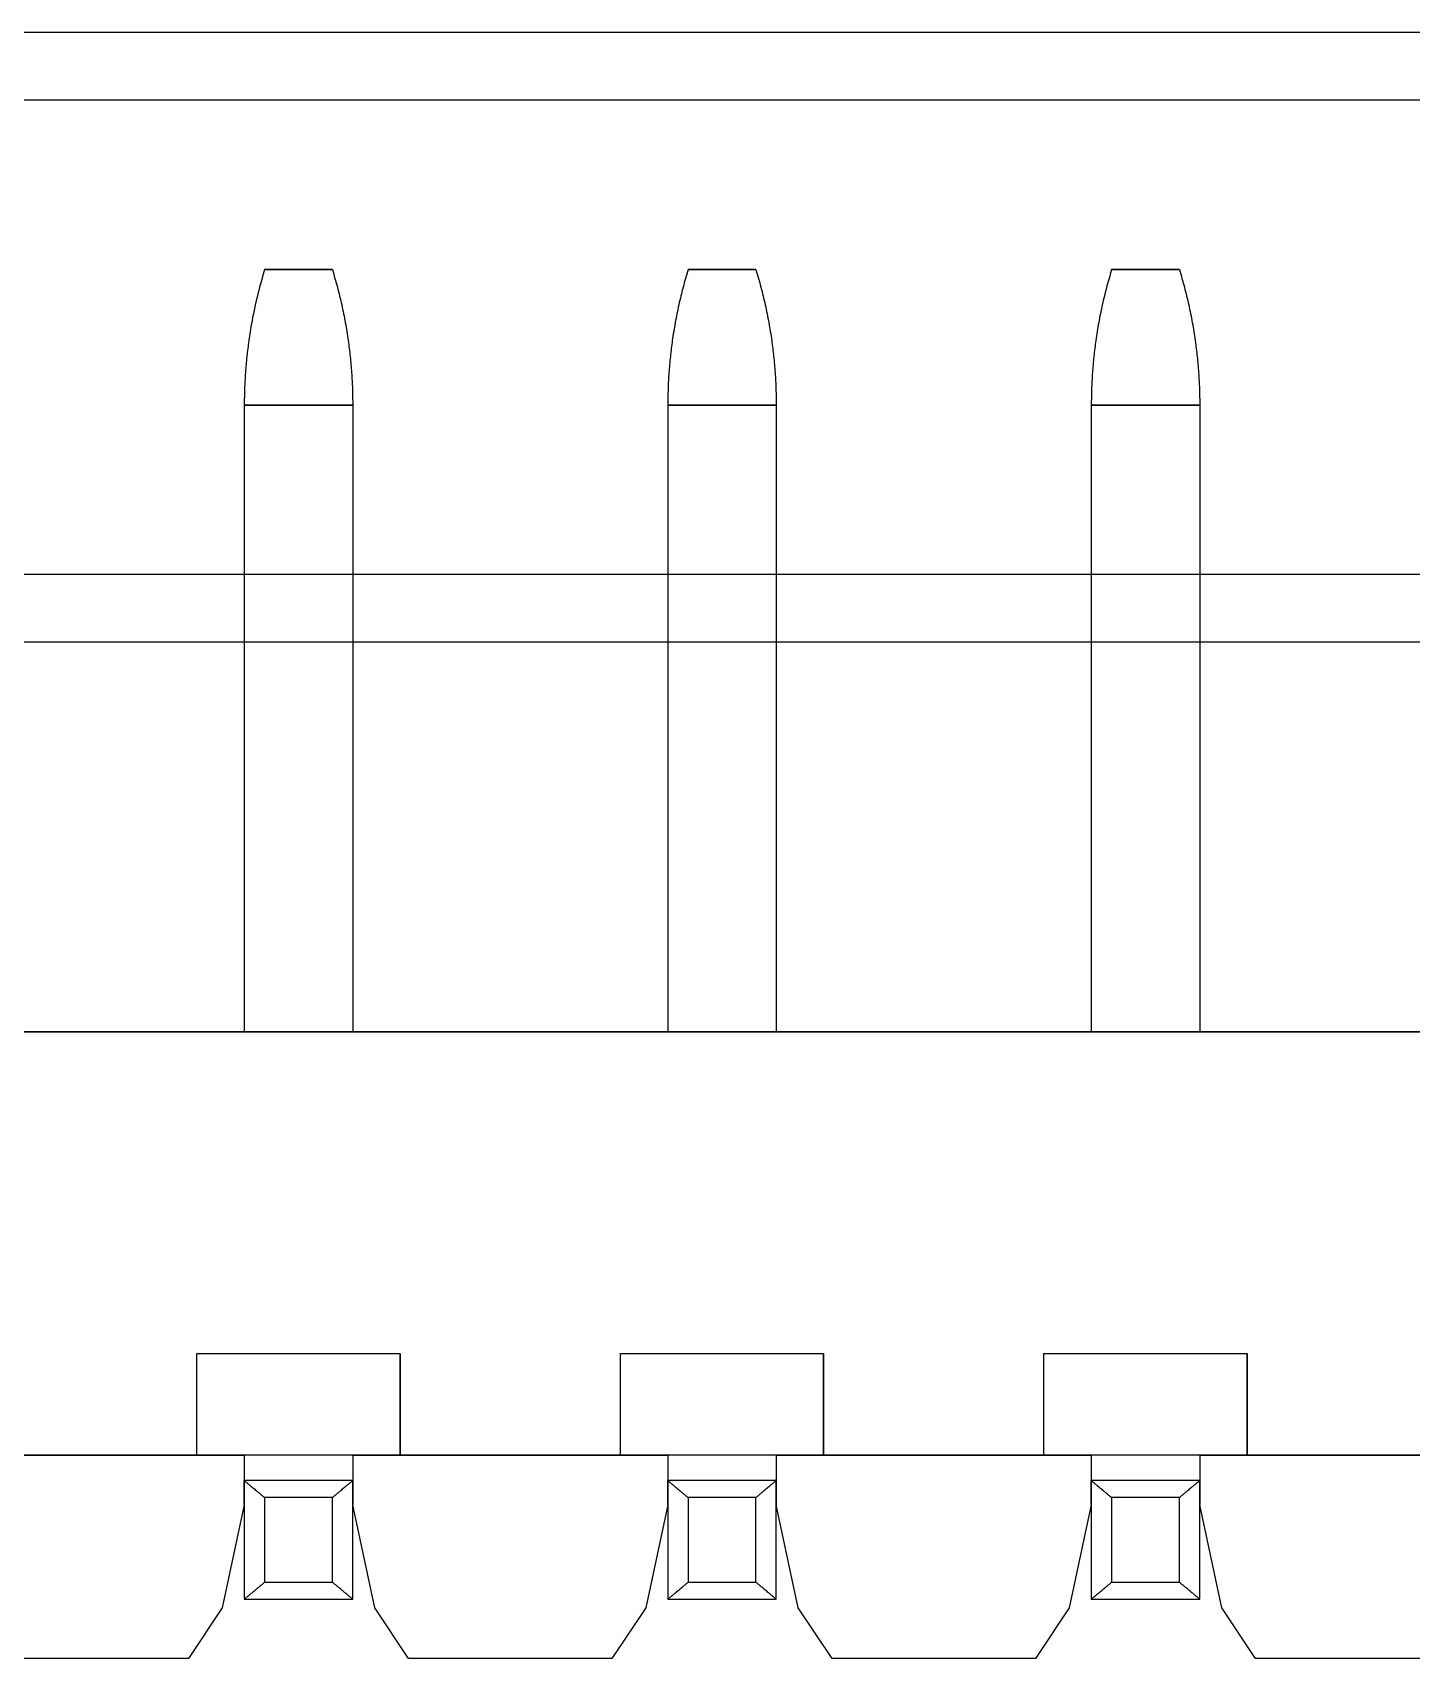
# Model space of a CAD drawing. Header units: millimetres. Extents: x 199.6 to 216.4, y 1.9 to 7.4.
# Drawn here: x 207.84 to 211.91, y 2.625 to 7.425 of the extents above; entities that cross this region are included whole.
import ezdxf

# ---------------------------------------------------------------- set-up
doc = ezdxf.new("R2010")
doc.units = ezdxf.units.MM
doc.layers.add('Part__Feature210', color=7, linetype='CONTINUOUS')

msp = doc.modelspace()

# ---------------------------------------------------------------- linework, layer by layer
at = {"layer": 'Part__Feature210'}
for p, q in [((216.075, 7.425, -0.6), (199.925, 7.425, -0.6)), ((216.075, 7.425, -0.6), (199.925, 7.425, -0.6)), ((215.625, 7.425, -0.4), (200.375, 7.425, -0.4)), ((215.625, 7.425, -0.4), (200.375, 7.425, -0.4)), ((215.775, 7.225, -0.8), (200.225, 7.225, -0.8)), ((215.775, 7.225, -0.8), (200.225, 7.225, -0.8)), ((208.525, 6.725, -1.725), (208.725, 6.725, -1.725)), ((208.525, 6.725, -1.725), (208.725, 6.725, -1.725)), ((208.725, 6.725, -1.325), (208.525, 6.725, -1.325)), ((208.525, 6.725, -1.325), (208.525, 6.725, -1.725)), ((208.725, 6.725, -1.325), (208.525, 6.725, -1.325)), ((208.525, 6.725, -1.325), (208.525, 6.725, -1.725)), ((208.725, 6.725, -1.725), (208.725, 6.725, -1.325)), ((208.725, 6.725, -1.725), (208.725, 6.725, -1.325)), ((209.775, 6.725, -1.725), (209.975, 6.725, -1.725)), ((209.775, 6.725, -1.725), (209.975, 6.725, -1.725)), ((209.975, 6.725, -1.325), (209.775, 6.725, -1.325)), ((209.775, 6.725, -1.325), (209.775, 6.725, -1.725)), ((209.975, 6.725, -1.325), (209.775, 6.725, -1.325)), ((209.775, 6.725, -1.325), (209.775, 6.725, -1.725)), ((209.975, 6.725, -1.725), (209.975, 6.725, -1.325)), ((209.975, 6.725, -1.725), (209.975, 6.725, -1.325)), ((211.025, 6.725, -1.725), (211.225, 6.725, -1.725)), ((211.025, 6.725, -1.725), (211.225, 6.725, -1.725)), ((211.225, 6.725, -1.325), (211.025, 6.725, -1.325)), ((211.025, 6.725, -1.325), (211.025, 6.725, -1.725)), ((211.225, 6.725, -1.325), (211.025, 6.725, -1.325)), ((211.025, 6.725, -1.325), (211.025, 6.725, -1.725)), ((211.225, 6.725, -1.725), (211.225, 6.725, -1.325)), ((211.225, 6.725, -1.725), (211.225, 6.725, -1.325)), ((208.465, 6.325, -1.225), (208.465, 4.475, -1.225)), ((208.785, 6.325, -1.225), (208.465, 6.325, -1.225)), ((208.465, 6.325, -1.825), (208.465, 4.475, -1.825)), ((208.465, 6.325, -1.225), (208.465, 6.325, -1.825)), ((208.465, 6.325, -1.225), (208.465, 4.475, -1.225)), ((208.465, 6.325, -1.825), (208.785, 6.325, -1.825)), ((208.465, 6.325, -1.825), (208.465, 4.475, -1.825)), ((208.465, 6.325, -1.825), (208.785, 6.325, -1.825)), ((208.785, 6.325, -1.225), (208.465, 6.325, -1.225)), ((208.465, 6.325, -1.225), (208.465, 6.325, -1.825)), ((208.785, 6.325, -1.225), (208.785, 4.475, -1.225)), ((208.785, 6.325, -1.825), (208.785, 6.325, -1.225)), ((208.785, 6.325, -1.825), (208.785, 4.475, -1.825)), ((208.785, 6.325, -1.225), (208.785, 4.475, -1.225)), ((208.785, 6.325, -1.825), (208.785, 4.475, -1.825)), ((208.785, 6.325, -1.825), (208.785, 6.325, -1.225)), ((209.715, 6.325, -1.225), (209.715, 4.475, -1.225)), ((210.035, 6.325, -1.225), (209.715, 6.325, -1.225)), ((209.715, 6.325, -1.825), (209.715, 4.475, -1.825)), ((209.715, 6.325, -1.225), (209.715, 6.325, -1.825)), ((209.715, 6.325, -1.225), (209.715, 4.475, -1.225)), ((209.715, 6.325, -1.825), (210.035, 6.325, -1.825)), ((209.715, 6.325, -1.825), (209.715, 4.475, -1.825)), ((209.715, 6.325, -1.825), (210.035, 6.325, -1.825)), ((210.035, 6.325, -1.225), (209.715, 6.325, -1.225)), ((209.715, 6.325, -1.225), (209.715, 6.325, -1.825)), ((210.035, 6.325, -1.225), (210.035, 4.475, -1.225)), ((210.035, 6.325, -1.825), (210.035, 6.325, -1.225)), ((210.035, 6.325, -1.825), (210.035, 4.475, -1.825)), ((210.035, 6.325, -1.225), (210.035, 4.475, -1.225)), ((210.035, 6.325, -1.825), (210.035, 4.475, -1.825)), ((210.035, 6.325, -1.825), (210.035, 6.325, -1.225)), ((210.965, 6.325, -1.225), (210.965, 4.475, -1.225)), ((211.285, 6.325, -1.225), (210.965, 6.325, -1.225)), ((210.965, 6.325, -1.825), (210.965, 4.475, -1.825)), ((210.965, 6.325, -1.225), (210.965, 6.325, -1.825)), ((210.965, 6.325, -1.225), (210.965, 4.475, -1.225)), ((210.965, 6.325, -1.825), (211.285, 6.325, -1.825)), ((210.965, 6.325, -1.825), (210.965, 4.475, -1.825)), ((210.965, 6.325, -1.825), (211.285, 6.325, -1.825)), ((211.285, 6.325, -1.225), (210.965, 6.325, -1.225)), ((210.965, 6.325, -1.225), (210.965, 6.325, -1.825)), ((211.285, 6.325, -1.225), (211.285, 4.475, -1.225)), ((211.285, 6.325, -1.825), (211.285, 6.325, -1.225)), ((211.285, 6.325, -1.825), (211.285, 4.475, -1.825)), ((211.285, 6.325, -1.225), (211.285, 4.475, -1.225)), ((211.285, 6.325, -1.825), (211.285, 4.475, -1.825)), ((211.285, 6.325, -1.825), (211.285, 6.325, -1.225)), ((215.425, 5.825, -3.6), (200.575, 5.825, -3.6)), ((215.425, 5.825, -3.4), (200.575, 5.825, -3.4)), ((215.425, 5.825, -3.6), (200.575, 5.825, -3.6)), ((215.425, 5.825, -3.4), (200.575, 5.825, -3.4)), ((215.425, 5.625, -3.2), (200.575, 5.625, -3.2)), ((215.425, 5.625, -3.2), (200.575, 5.625, -3.2)), ((215.775, 4.475, -3.2), (200.225, 4.475, -3.2)), ((200.225, 4.475, -0.8), (215.775, 4.475, -0.8)), ((215.775, 4.475, -3.2), (200.225, 4.475, -3.2)), ((200.225, 4.475, -0.8), (215.775, 4.475, -0.8)), ((208.785, 4.475, -1.825), (208.465, 4.475, -1.825)), ((208.465, 4.475, -1.225), (208.465, 4.475, -1.825)), ((208.785, 4.475, -1.225), (208.465, 4.475, -1.225)), ((208.785, 4.475, -1.225), (208.465, 4.475, -1.225)), ((208.465, 4.475, -1.225), (208.465, 4.475, -1.825)), ((208.785, 4.475, -1.825), (208.465, 4.475, -1.825)), ((208.785, 4.475, -1.225), (208.785, 4.475, -1.825)), ((208.785, 4.475, -1.225), (208.785, 4.475, -1.825)), ((210.035, 4.475, -1.825), (209.715, 4.475, -1.825)), ((209.715, 4.475, -1.225), (209.715, 4.475, -1.825)), ((210.035, 4.475, -1.225), (209.715, 4.475, -1.225)), ((210.035, 4.475, -1.225), (209.715, 4.475, -1.225)), ((209.715, 4.475, -1.225), (209.715, 4.475, -1.825)), ((210.035, 4.475, -1.825), (209.715, 4.475, -1.825)), ((210.035, 4.475, -1.225), (210.035, 4.475, -1.825)), ((210.035, 4.475, -1.225), (210.035, 4.475, -1.825)), ((211.285, 4.475, -1.825), (210.965, 4.475, -1.825)), ((210.965, 4.475, -1.225), (210.965, 4.475, -1.825)), ((211.285, 4.475, -1.225), (210.965, 4.475, -1.225)), ((211.285, 4.475, -1.225), (210.965, 4.475, -1.225)), ((210.965, 4.475, -1.225), (210.965, 4.475, -1.825)), ((211.285, 4.475, -1.825), (210.965, 4.475, -1.825)), ((211.285, 4.475, -1.225), (211.285, 4.475, -1.825)), ((211.285, 4.475, -1.225), (211.285, 4.475, -1.825)), ((208.325, 3.225, -3.6), (208.325, 3.525, -3.6)), ((208.325, 3.525, -3.6), (208.925, 3.525, -3.6)), ((208.325, 3.525, -3.6), (208.925, 3.525, -3.6)), ((208.325, 3.525, -3.6), (208.325, 3.525, -3)), ((208.325, 3.525, -3), (208.925, 3.525, -3)), ((208.325, 3.225, -3.6), (208.325, 3.525, -3.6)), ((208.325, 3.225, -3), (208.325, 3.525, -3)), ((208.325, 3.525, -3.6), (208.325, 3.525, -3)), ((208.325, 3.525, -3), (208.925, 3.525, -3)), ((208.325, 3.225, -3), (208.325, 3.525, -3)), ((208.925, 3.225, -3.6), (208.925, 3.525, -3.6)), ((208.925, 3.225, -3.6), (208.925, 3.525, -3.6)), ((208.925, 3.525, -3.6), (208.925, 3.525, -3)), ((208.925, 3.525, -3), (208.925, 3.225, -3)), ((208.925, 3.525, -3.6), (208.925, 3.525, -3)), ((208.925, 3.525, -3), (208.925, 3.225, -3)), ((209.575, 3.225, -3.6), (209.575, 3.525, -3.6)), ((209.575, 3.525, -3.6), (210.175, 3.525, -3.6)), ((209.575, 3.525, -3.6), (210.175, 3.525, -3.6)), ((209.575, 3.525, -3.6), (209.575, 3.525, -3)), ((209.575, 3.525, -3), (210.175, 3.525, -3)), ((209.575, 3.225, -3.6), (209.575, 3.525, -3.6)), ((209.575, 3.225, -3), (209.575, 3.525, -3)), ((209.575, 3.525, -3.6), (209.575, 3.525, -3)), ((209.575, 3.525, -3), (210.175, 3.525, -3)), ((209.575, 3.225, -3), (209.575, 3.525, -3)), ((210.175, 3.225, -3.6), (210.175, 3.525, -3.6)), ((210.175, 3.225, -3.6), (210.175, 3.525, -3.6)), ((210.175, 3.525, -3.6), (210.175, 3.525, -3)), ((210.175, 3.525, -3), (210.175, 3.225, -3)), ((210.175, 3.525, -3.6), (210.175, 3.525, -3)), ((210.175, 3.525, -3), (210.175, 3.225, -3)), ((210.825, 3.225, -3.6), (210.825, 3.525, -3.6)), ((210.825, 3.525, -3.6), (211.425, 3.525, -3.6)), ((210.825, 3.525, -3.6), (211.425, 3.525, -3.6)), ((210.825, 3.525, -3.6), (210.825, 3.525, -3)), ((210.825, 3.525, -3), (211.425, 3.525, -3)), ((210.825, 3.225, -3.6), (210.825, 3.525, -3.6)), ((210.825, 3.225, -3), (210.825, 3.525, -3)), ((210.825, 3.525, -3.6), (210.825, 3.525, -3)), ((210.825, 3.525, -3), (211.425, 3.525, -3)), ((210.825, 3.225, -3), (210.825, 3.525, -3)), ((211.425, 3.225, -3.6), (211.425, 3.525, -3.6)), ((211.425, 3.225, -3.6), (211.425, 3.525, -3.6)), ((211.425, 3.525, -3.6), (211.425, 3.525, -3)), ((211.425, 3.525, -3), (211.425, 3.225, -3)), ((211.425, 3.525, -3.6), (211.425, 3.525, -3)), ((211.425, 3.525, -3), (211.425, 3.225, -3)), ((207.535, 3.225, -1.4), (208.465, 3.225, -1.4)), ((207.535, 3.225, -1.4), (208.465, 3.225, -1.4)), ((208.325, 3.225, -3.6), (207.675, 3.225, -3.6)), ((208.325, 3.225, -3.6), (207.675, 3.225, -3.6)), ((208.925, 3.225, -3), (208.325, 3.225, -3)), ((208.325, 3.225, -3.6), (208.325, 3.225, -3)), ((208.325, 3.225, -3.6), (208.325, 3.225, -3)), ((208.925, 3.225, -3), (208.325, 3.225, -3)), ((208.465, 3.225, -1.4), (208.465, 3.07833, -1.4)), ((208.465, 3.225, -1.4), (208.465, 3.225, -1.53006)), ((208.785, 3.225, -1.53006), (208.465, 3.225, -1.53006)), ((208.465, 3.225, -1.4), (208.465, 3.07833, -1.4)), ((208.465, 3.225, -1.4), (208.465, 3.225, -1.53006)), ((208.785, 3.225, -1.53006), (208.465, 3.225, -1.53006)), ((208.785, 3.225, -1.4), (209.715, 3.225, -1.4)), ((208.785, 3.225, -1.4), (208.785, 3.07833, -1.4)), ((208.785, 3.225, -1.4), (208.785, 3.225, -1.53006)), ((208.785, 3.225, -1.4), (209.715, 3.225, -1.4)), ((208.785, 3.225, -1.4), (208.785, 3.07833, -1.4)), ((208.785, 3.225, -1.4), (208.785, 3.225, -1.53006)), ((209.575, 3.225, -3.6), (208.925, 3.225, -3.6)), ((209.575, 3.225, -3.6), (208.925, 3.225, -3.6)), ((208.925, 3.225, -3.6), (208.925, 3.225, -3)), ((208.925, 3.225, -3.6), (208.925, 3.225, -3)), ((210.175, 3.225, -3), (209.575, 3.225, -3)), ((209.575, 3.225, -3.6), (209.575, 3.225, -3)), ((209.575, 3.225, -3.6), (209.575, 3.225, -3)), ((210.175, 3.225, -3), (209.575, 3.225, -3)), ((209.715, 3.225, -1.4), (209.715, 3.07833, -1.4)), ((209.715, 3.225, -1.4), (209.715, 3.225, -1.53006)), ((210.035, 3.225, -1.53006), (209.715, 3.225, -1.53006)), ((209.715, 3.225, -1.4), (209.715, 3.225, -1.53006)), ((209.715, 3.225, -1.4), (209.715, 3.07833, -1.4)), ((210.035, 3.225, -1.53006), (209.715, 3.225, -1.53006)), ((210.035, 3.225, -1.4), (210.965, 3.225, -1.4)), ((210.035, 3.225, -1.4), (210.035, 3.07833, -1.4)), ((210.035, 3.225, -1.4), (210.035, 3.225, -1.53006)), ((210.035, 3.225, -1.4), (210.965, 3.225, -1.4)), ((210.035, 3.225, -1.4), (210.035, 3.07833, -1.4)), ((210.035, 3.225, -1.4), (210.035, 3.225, -1.53006)), ((210.825, 3.225, -3.6), (210.175, 3.225, -3.6)), ((210.825, 3.225, -3.6), (210.175, 3.225, -3.6)), ((210.175, 3.225, -3.6), (210.175, 3.225, -3)), ((210.175, 3.225, -3.6), (210.175, 3.225, -3)), ((211.425, 3.225, -3), (210.825, 3.225, -3)), ((210.825, 3.225, -3.6), (210.825, 3.225, -3)), ((210.825, 3.225, -3.6), (210.825, 3.225, -3)), ((211.425, 3.225, -3), (210.825, 3.225, -3)), ((210.965, 3.225, -1.4), (210.965, 3.07833, -1.4)), ((210.965, 3.225, -1.4), (210.965, 3.225, -1.53006)), ((211.285, 3.225, -1.53006), (210.965, 3.225, -1.53006)), ((210.965, 3.225, -1.4), (210.965, 3.07833, -1.4)), ((210.965, 3.225, -1.4), (210.965, 3.225, -1.53006)), ((211.285, 3.225, -1.53006), (210.965, 3.225, -1.53006)), ((211.285, 3.225, -1.4), (212.215, 3.225, -1.4)), ((211.285, 3.225, -1.4), (211.285, 3.07833, -1.4)), ((211.285, 3.225, -1.4), (211.285, 3.225, -1.53006)), ((211.285, 3.225, -1.4), (212.215, 3.225, -1.4)), ((211.285, 3.225, -1.4), (211.285, 3.07833, -1.4)), ((211.285, 3.225, -1.4), (211.285, 3.225, -1.53006)), ((212.075, 3.225, -3.6), (211.425, 3.225, -3.6)), ((212.075, 3.225, -3.6), (211.425, 3.225, -3.6)), ((211.425, 3.225, -3.6), (211.425, 3.225, -3)), ((211.425, 3.225, -3.6), (211.425, 3.225, -3)), ((208.785, 3.15, -0.4), (208.465, 3.15, -0.4)), ((208.465, 3.07833, -0.4), (208.465, 3.15, -0.4)), ((208.465, 3.07833, -0.4), (208.465, 3.15, -0.4)), ((208.465, 3.15, -0.4), (208.465, 3.15, 1.6)), ((208.465, 3.15, 1.6), (208.465, 2.8, 1.6)), ((208.785, 3.15, -0.4), (208.465, 3.15, -0.4)), ((208.785, 3.15, 1.6), (208.465, 3.15, 1.6)), ((208.465, 3.15, -0.4), (208.465, 3.15, 1.6)), ((208.785, 3.15, 1.6), (208.465, 3.15, 1.6)), ((208.465, 3.15, 1.6), (208.465, 2.8, 1.6)), ((208.785, 3.07833, -0.4), (208.785, 3.15, -0.4)), ((208.785, 2.8, 1.6), (208.785, 3.15, 1.6)), ((208.785, 3.15, -0.4), (208.785, 3.15, 1.6)), ((208.785, 3.07833, -0.4), (208.785, 3.15, -0.4)), ((208.785, 3.15, -0.4), (208.785, 3.15, 1.6)), ((208.785, 2.8, 1.6), (208.785, 3.15, 1.6)), ((210.035, 3.15, -0.4), (209.715, 3.15, -0.4)), ((209.715, 3.07833, -0.4), (209.715, 3.15, -0.4)), ((209.715, 3.07833, -0.4), (209.715, 3.15, -0.4)), ((209.715, 3.15, -0.4), (209.715, 3.15, 1.6)), ((209.715, 3.15, 1.6), (209.715, 2.8, 1.6)), ((210.035, 3.15, -0.4), (209.715, 3.15, -0.4)), ((210.035, 3.15, 1.6), (209.715, 3.15, 1.6)), ((209.715, 3.15, -0.4), (209.715, 3.15, 1.6)), ((210.035, 3.15, 1.6), (209.715, 3.15, 1.6)), ((209.715, 3.15, 1.6), (209.715, 2.8, 1.6)), ((210.035, 3.07833, -0.4), (210.035, 3.15, -0.4)), ((210.035, 2.8, 1.6), (210.035, 3.15, 1.6)), ((210.035, 3.15, -0.4), (210.035, 3.15, 1.6)), ((210.035, 3.07833, -0.4), (210.035, 3.15, -0.4)), ((210.035, 3.15, -0.4), (210.035, 3.15, 1.6)), ((210.035, 2.8, 1.6), (210.035, 3.15, 1.6)), ((211.285, 3.15, -0.4), (210.965, 3.15, -0.4)), ((210.965, 3.07833, -0.4), (210.965, 3.15, -0.4)), ((210.965, 3.07833, -0.4), (210.965, 3.15, -0.4)), ((210.965, 3.15, -0.4), (210.965, 3.15, 1.6)), ((210.965, 3.15, 1.6), (210.965, 2.8, 1.6)), ((211.285, 3.15, -0.4), (210.965, 3.15, -0.4)), ((211.285, 3.15, 1.6), (210.965, 3.15, 1.6)), ((210.965, 3.15, -0.4), (210.965, 3.15, 1.6)), ((211.285, 3.15, 1.6), (210.965, 3.15, 1.6)), ((210.965, 3.15, 1.6), (210.965, 2.8, 1.6)), ((211.285, 3.07833, -0.4), (211.285, 3.15, -0.4)), ((211.285, 2.8, 1.6), (211.285, 3.15, 1.6)), ((211.285, 3.15, -0.4), (211.285, 3.15, 1.6)), ((211.285, 3.07833, -0.4), (211.285, 3.15, -0.4)), ((211.285, 3.15, -0.4), (211.285, 3.15, 1.6)), ((211.285, 2.8, 1.6), (211.285, 3.15, 1.6)), ((208.465, 3.07833, -1.4), (208.4, 2.775, -1.4)), ((208.465, 3.07833, -0.4), (208.4, 2.775, -0.4)), ((208.465, 3.07833, -1.4), (208.4, 2.775, -1.4)), ((208.465, 3.07833, -0.4), (208.4, 2.775, -0.4)), ((208.465, 3.07833, -1.4), (208.465, 3.07833, -0.4)), ((208.465, 3.07833, -1.4), (208.465, 3.07833, -0.4)), ((208.725, 3.1, 2.2), (208.525, 3.1, 2.2)), ((208.525, 3.1, 2.2), (208.525, 2.85, 2.2)), ((208.525, 3.1, 2.2), (208.525, 2.85, 2.2)), ((208.725, 3.1, 2.2), (208.525, 3.1, 2.2)), ((208.725, 2.85, 2.2), (208.725, 3.1, 2.2)), ((208.725, 2.85, 2.2), (208.725, 3.1, 2.2)), ((208.85, 2.775, -1.4), (208.785, 3.07833, -1.4)), ((208.85, 2.775, -0.4), (208.785, 3.07833, -0.4)), ((208.785, 3.07833, -1.4), (208.785, 3.07833, -0.4)), ((208.85, 2.775, -0.4), (208.785, 3.07833, -0.4)), ((208.85, 2.775, -1.4), (208.785, 3.07833, -1.4)), ((208.785, 3.07833, -1.4), (208.785, 3.07833, -0.4)), ((209.715, 3.07833, -1.4), (209.65, 2.775, -1.4)), ((209.715, 3.07833, -0.4), (209.65, 2.775, -0.4)), ((209.715, 3.07833, -1.4), (209.65, 2.775, -1.4)), ((209.715, 3.07833, -0.4), (209.65, 2.775, -0.4)), ((209.715, 3.07833, -1.4), (209.715, 3.07833, -0.4)), ((209.715, 3.07833, -1.4), (209.715, 3.07833, -0.4)), ((209.975, 3.1, 2.2), (209.775, 3.1, 2.2)), ((209.775, 3.1, 2.2), (209.775, 2.85, 2.2)), ((209.775, 3.1, 2.2), (209.775, 2.85, 2.2)), ((209.975, 3.1, 2.2), (209.775, 3.1, 2.2)), ((209.975, 2.85, 2.2), (209.975, 3.1, 2.2)), ((209.975, 2.85, 2.2), (209.975, 3.1, 2.2)), ((210.1, 2.775, -1.4), (210.035, 3.07833, -1.4)), ((210.1, 2.775, -0.4), (210.035, 3.07833, -0.4)), ((210.035, 3.07833, -1.4), (210.035, 3.07833, -0.4)), ((210.1, 2.775, -0.4), (210.035, 3.07833, -0.4)), ((210.1, 2.775, -1.4), (210.035, 3.07833, -1.4)), ((210.035, 3.07833, -1.4), (210.035, 3.07833, -0.4)), ((210.965, 3.07833, -1.4), (210.9, 2.775, -1.4)), ((210.965, 3.07833, -0.4), (210.9, 2.775, -0.4)), ((210.965, 3.07833, -1.4), (210.9, 2.775, -1.4)), ((210.965, 3.07833, -0.4), (210.9, 2.775, -0.4)), ((210.965, 3.07833, -1.4), (210.965, 3.07833, -0.4)), ((210.965, 3.07833, -1.4), (210.965, 3.07833, -0.4)), ((211.225, 3.1, 2.2), (211.025, 3.1, 2.2)), ((211.025, 3.1, 2.2), (211.025, 2.85, 2.2)), ((211.025, 3.1, 2.2), (211.025, 2.85, 2.2)), ((211.225, 3.1, 2.2), (211.025, 3.1, 2.2)), ((211.225, 2.85, 2.2), (211.225, 3.1, 2.2)), ((211.225, 2.85, 2.2), (211.225, 3.1, 2.2)), ((211.35, 2.775, -1.4), (211.285, 3.07833, -1.4)), ((211.35, 2.775, -0.4), (211.285, 3.07833, -0.4)), ((211.285, 3.07833, -1.4), (211.285, 3.07833, -0.4)), ((211.35, 2.775, -0.4), (211.285, 3.07833, -0.4)), ((211.35, 2.775, -1.4), (211.285, 3.07833, -1.4)), ((211.285, 3.07833, -1.4), (211.285, 3.07833, -0.4)), ((208.525, 2.85, 2.2), (208.725, 2.85, 2.2)), ((208.525, 2.85, 2.2), (208.725, 2.85, 2.2)), ((209.775, 2.85, 2.2), (209.975, 2.85, 2.2)), ((209.775, 2.85, 2.2), (209.975, 2.85, 2.2)), ((211.025, 2.85, 2.2), (211.225, 2.85, 2.2)), ((211.025, 2.85, 2.2), (211.225, 2.85, 2.2)), ((208.465, 2.8, -0.725), (208.465, 2.8, 1.6)), ((208.465, 2.8, 1.6), (208.785, 2.8, 1.6)), ((208.465, 2.8, -0.725), (208.785, 2.8, -0.725)), ((208.465, 2.8, -0.725), (208.465, 2.8, 1.6)), ((208.465, 2.8, 1.6), (208.785, 2.8, 1.6)), ((208.465, 2.8, -0.725), (208.785, 2.8, -0.725)), ((208.785, 2.8, -0.725), (208.785, 2.8, 1.6)), ((208.785, 2.8, -0.725), (208.785, 2.8, 1.6)), ((209.715, 2.8, -0.725), (209.715, 2.8, 1.6)), ((209.715, 2.8, 1.6), (210.035, 2.8, 1.6)), ((209.715, 2.8, -0.725), (210.035, 2.8, -0.725)), ((209.715, 2.8, -0.725), (209.715, 2.8, 1.6)), ((209.715, 2.8, 1.6), (210.035, 2.8, 1.6)), ((209.715, 2.8, -0.725), (210.035, 2.8, -0.725)), ((210.035, 2.8, -0.725), (210.035, 2.8, 1.6)), ((210.035, 2.8, -0.725), (210.035, 2.8, 1.6)), ((210.965, 2.8, -0.725), (210.965, 2.8, 1.6)), ((210.965, 2.8, 1.6), (211.285, 2.8, 1.6)), ((210.965, 2.8, -0.725), (211.285, 2.8, -0.725)), ((210.965, 2.8, -0.725), (210.965, 2.8, 1.6)), ((210.965, 2.8, 1.6), (211.285, 2.8, 1.6)), ((210.965, 2.8, -0.725), (211.285, 2.8, -0.725)), ((211.285, 2.8, -0.725), (211.285, 2.8, 1.6)), ((211.285, 2.8, -0.725), (211.285, 2.8, 1.6)), ((208.4, 2.775, -1.4), (208.3, 2.625, -1.4)), ((208.4, 2.775, -0.4), (208.3, 2.625, -0.4)), ((208.4, 2.775, -1.4), (208.3, 2.625, -1.4)), ((208.4, 2.775, -0.4), (208.3, 2.625, -0.4)), ((208.4, 2.775, -0.4), (208.4, 2.775, -1.4)), ((208.4, 2.775, -0.4), (208.4, 2.775, -1.4)), ((208.95, 2.625, -1.4), (208.85, 2.775, -1.4)), ((208.95, 2.625, -0.4), (208.85, 2.775, -0.4)), ((208.95, 2.625, -1.4), (208.85, 2.775, -1.4)), ((208.85, 2.775, -0.4), (208.85, 2.775, -1.4)), ((208.95, 2.625, -0.4), (208.85, 2.775, -0.4)), ((208.85, 2.775, -0.4), (208.85, 2.775, -1.4)), ((209.65, 2.775, -1.4), (209.55, 2.625, -1.4)), ((209.65, 2.775, -0.4), (209.55, 2.625, -0.4)), ((209.65, 2.775, -1.4), (209.55, 2.625, -1.4)), ((209.65, 2.775, -0.4), (209.55, 2.625, -0.4)), ((209.65, 2.775, -0.4), (209.65, 2.775, -1.4)), ((209.65, 2.775, -0.4), (209.65, 2.775, -1.4)), ((210.2, 2.625, -1.4), (210.1, 2.775, -1.4)), ((210.2, 2.625, -0.4), (210.1, 2.775, -0.4)), ((210.2, 2.625, -1.4), (210.1, 2.775, -1.4)), ((210.1, 2.775, -0.4), (210.1, 2.775, -1.4)), ((210.2, 2.625, -0.4), (210.1, 2.775, -0.4)), ((210.1, 2.775, -0.4), (210.1, 2.775, -1.4)), ((210.9, 2.775, -1.4), (210.8, 2.625, -1.4)), ((210.9, 2.775, -0.4), (210.8, 2.625, -0.4)), ((210.9, 2.775, -1.4), (210.8, 2.625, -1.4)), ((210.9, 2.775, -0.4), (210.8, 2.625, -0.4)), ((210.9, 2.775, -0.4), (210.9, 2.775, -1.4)), ((210.9, 2.775, -0.4), (210.9, 2.775, -1.4)), ((211.45, 2.625, -1.4), (211.35, 2.775, -1.4)), ((211.45, 2.625, -0.4), (211.35, 2.775, -0.4)), ((211.45, 2.625, -1.4), (211.35, 2.775, -1.4)), ((211.35, 2.775, -0.4), (211.35, 2.775, -1.4)), ((211.45, 2.625, -0.4), (211.35, 2.775, -0.4)), ((211.35, 2.775, -0.4), (211.35, 2.775, -1.4)), ((208.3, 2.625, -1.4), (207.7, 2.625, -1.4)), ((208.3, 2.625, -1.4), (207.7, 2.625, -1.4)), ((208.3, 2.625, -0.4), (207.7, 2.625, -0.4)), ((208.3, 2.625, -0.4), (207.7, 2.625, -0.4)), ((208.3, 2.625, -0.4), (208.3, 2.625, -1.4)), ((208.3, 2.625, -0.4), (208.3, 2.625, -1.4)), ((209.55, 2.625, -1.4), (208.95, 2.625, -1.4)), ((209.55, 2.625, -1.4), (208.95, 2.625, -1.4)), ((208.95, 2.625, -0.4), (208.95, 2.625, -1.4)), ((209.55, 2.625, -0.4), (208.95, 2.625, -0.4)), ((209.55, 2.625, -0.4), (208.95, 2.625, -0.4)), ((208.95, 2.625, -0.4), (208.95, 2.625, -1.4)), ((209.55, 2.625, -0.4), (209.55, 2.625, -1.4)), ((209.55, 2.625, -0.4), (209.55, 2.625, -1.4)), ((210.8, 2.625, -1.4), (210.2, 2.625, -1.4)), ((210.8, 2.625, -1.4), (210.2, 2.625, -1.4)), ((210.2, 2.625, -0.4), (210.2, 2.625, -1.4)), ((210.8, 2.625, -0.4), (210.2, 2.625, -0.4)), ((210.8, 2.625, -0.4), (210.2, 2.625, -0.4)), ((210.2, 2.625, -0.4), (210.2, 2.625, -1.4)), ((210.8, 2.625, -0.4), (210.8, 2.625, -1.4)), ((210.8, 2.625, -0.4), (210.8, 2.625, -1.4)), ((212.05, 2.625, -1.4), (211.45, 2.625, -1.4)), ((212.05, 2.625, -1.4), (211.45, 2.625, -1.4)), ((211.45, 2.625, -0.4), (211.45, 2.625, -1.4)), ((212.05, 2.625, -0.4), (211.45, 2.625, -0.4)), ((212.05, 2.625, -0.4), (211.45, 2.625, -0.4)), ((211.45, 2.625, -0.4), (211.45, 2.625, -1.4))]:
    msp.add_line(p, q, dxfattribs=at)
for centre in [(207.535, 3.775, -0.725), (207.535, 3.775, -0.725), (208.465, 3.775, -0.725), (208.465, 3.775, -0.725), (208.785, 3.775, -0.725), (208.785, 3.775, -0.725), (209.715, 3.775, -0.725), (209.715, 3.775, -0.725), (210.035, 3.775, -0.725), (210.035, 3.775, -0.725), (210.965, 3.775, -0.725), (210.965, 3.775, -0.725), (211.285, 3.775, -0.725), (211.285, 3.775, -0.725), (212.215, 3.775, -0.725), (212.215, 3.775, -0.725)]:
    msp.add_arc(centre, 0.55, -90, -90, dxfattribs=at)
for points in [[(208.525, 6.725, -1.725), (208.465, 6.52912, -1.825), (208.465, 6.325, -1.825)], [(208.525, 6.725, -1.325), (208.465, 6.52912, -1.225), (208.465, 6.325, -1.225)], [(208.525, 6.725, -1.725), (208.465, 6.52912, -1.825), (208.465, 6.325, -1.825)], [(208.525, 6.725, -1.325), (208.465, 6.52912, -1.225), (208.465, 6.325, -1.225)], [(208.725, 6.725, -1.725), (208.785, 6.52912, -1.825), (208.785, 6.325, -1.825)], [(208.725, 6.725, -1.325), (208.785, 6.52912, -1.225), (208.785, 6.325, -1.225)], [(208.725, 6.725, -1.725), (208.785, 6.52912, -1.825), (208.785, 6.325, -1.825)], [(208.725, 6.725, -1.325), (208.785, 6.52912, -1.225), (208.785, 6.325, -1.225)], [(209.775, 6.725, -1.725), (209.715, 6.52912, -1.825), (209.715, 6.325, -1.825)], [(209.775, 6.725, -1.325), (209.715, 6.52912, -1.225), (209.715, 6.325, -1.225)], [(209.775, 6.725, -1.725), (209.715, 6.52912, -1.825), (209.715, 6.325, -1.825)], [(209.775, 6.725, -1.325), (209.715, 6.52912, -1.225), (209.715, 6.325, -1.225)], [(209.975, 6.725, -1.725), (210.035, 6.52912, -1.825), (210.035, 6.325, -1.825)], [(209.975, 6.725, -1.325), (210.035, 6.52912, -1.225), (210.035, 6.325, -1.225)], [(209.975, 6.725, -1.725), (210.035, 6.52912, -1.825), (210.035, 6.325, -1.825)], [(209.975, 6.725, -1.325), (210.035, 6.52912, -1.225), (210.035, 6.325, -1.225)], [(211.025, 6.725, -1.725), (210.965, 6.52912, -1.825), (210.965, 6.325, -1.825)], [(211.025, 6.725, -1.325), (210.965, 6.52912, -1.225), (210.965, 6.325, -1.225)], [(211.025, 6.725, -1.725), (210.965, 6.52912, -1.825), (210.965, 6.325, -1.825)], [(211.025, 6.725, -1.325), (210.965, 6.52912, -1.225), (210.965, 6.325, -1.225)], [(211.225, 6.725, -1.725), (211.285, 6.52912, -1.825), (211.285, 6.325, -1.825)], [(211.225, 6.725, -1.325), (211.285, 6.52912, -1.225), (211.285, 6.325, -1.225)], [(211.225, 6.725, -1.725), (211.285, 6.52912, -1.825), (211.285, 6.325, -1.825)], [(211.225, 6.725, -1.325), (211.285, 6.52912, -1.225), (211.285, 6.325, -1.225)], [(208.465, 3.15, 1.6), (208.465, 3.15, 1.90126), (208.525, 3.1, 2.2)], [(208.465, 3.15, 1.6), (208.465, 3.15, 1.90126), (208.525, 3.1, 2.2)], [(208.785, 3.15, 1.6), (208.785, 3.15, 1.90126), (208.725, 3.1, 2.2)], [(208.785, 3.15, 1.6), (208.785, 3.15, 1.90126), (208.725, 3.1, 2.2)], [(209.715, 3.15, 1.6), (209.715, 3.15, 1.90126), (209.775, 3.1, 2.2)], [(209.715, 3.15, 1.6), (209.715, 3.15, 1.90126), (209.775, 3.1, 2.2)], [(210.035, 3.15, 1.6), (210.035, 3.15, 1.90126), (209.975, 3.1, 2.2)], [(210.035, 3.15, 1.6), (210.035, 3.15, 1.90126), (209.975, 3.1, 2.2)], [(210.965, 3.15, 1.6), (210.965, 3.15, 1.90126), (211.025, 3.1, 2.2)], [(210.965, 3.15, 1.6), (210.965, 3.15, 1.90126), (211.025, 3.1, 2.2)], [(211.285, 3.15, 1.6), (211.285, 3.15, 1.90126), (211.225, 3.1, 2.2)], [(211.285, 3.15, 1.6), (211.285, 3.15, 1.90126), (211.225, 3.1, 2.2)], [(208.465, 2.8, 1.6), (208.465, 2.8, 1.90126), (208.525, 2.85, 2.2)], [(208.465, 2.8, 1.6), (208.465, 2.8, 1.90126), (208.525, 2.85, 2.2)], [(208.785, 2.8, 1.6), (208.785, 2.8, 1.90126), (208.725, 2.85, 2.2)], [(208.785, 2.8, 1.6), (208.785, 2.8, 1.90126), (208.725, 2.85, 2.2)], [(209.715, 2.8, 1.6), (209.715, 2.8, 1.90126), (209.775, 2.85, 2.2)], [(209.715, 2.8, 1.6), (209.715, 2.8, 1.90126), (209.775, 2.85, 2.2)], [(210.035, 2.8, 1.6), (210.035, 2.8, 1.90126), (209.975, 2.85, 2.2)], [(210.035, 2.8, 1.6), (210.035, 2.8, 1.90126), (209.975, 2.85, 2.2)], [(210.965, 2.8, 1.6), (210.965, 2.8, 1.90126), (211.025, 2.85, 2.2)], [(210.965, 2.8, 1.6), (210.965, 2.8, 1.90126), (211.025, 2.85, 2.2)], [(211.285, 2.8, 1.6), (211.285, 2.8, 1.90126), (211.225, 2.85, 2.2)], [(211.285, 2.8, 1.6), (211.285, 2.8, 1.90126), (211.225, 2.85, 2.2)]]:
    msp.add_open_spline(points, degree=2, dxfattribs=at)

doc.saveas('drawing.dxf')
